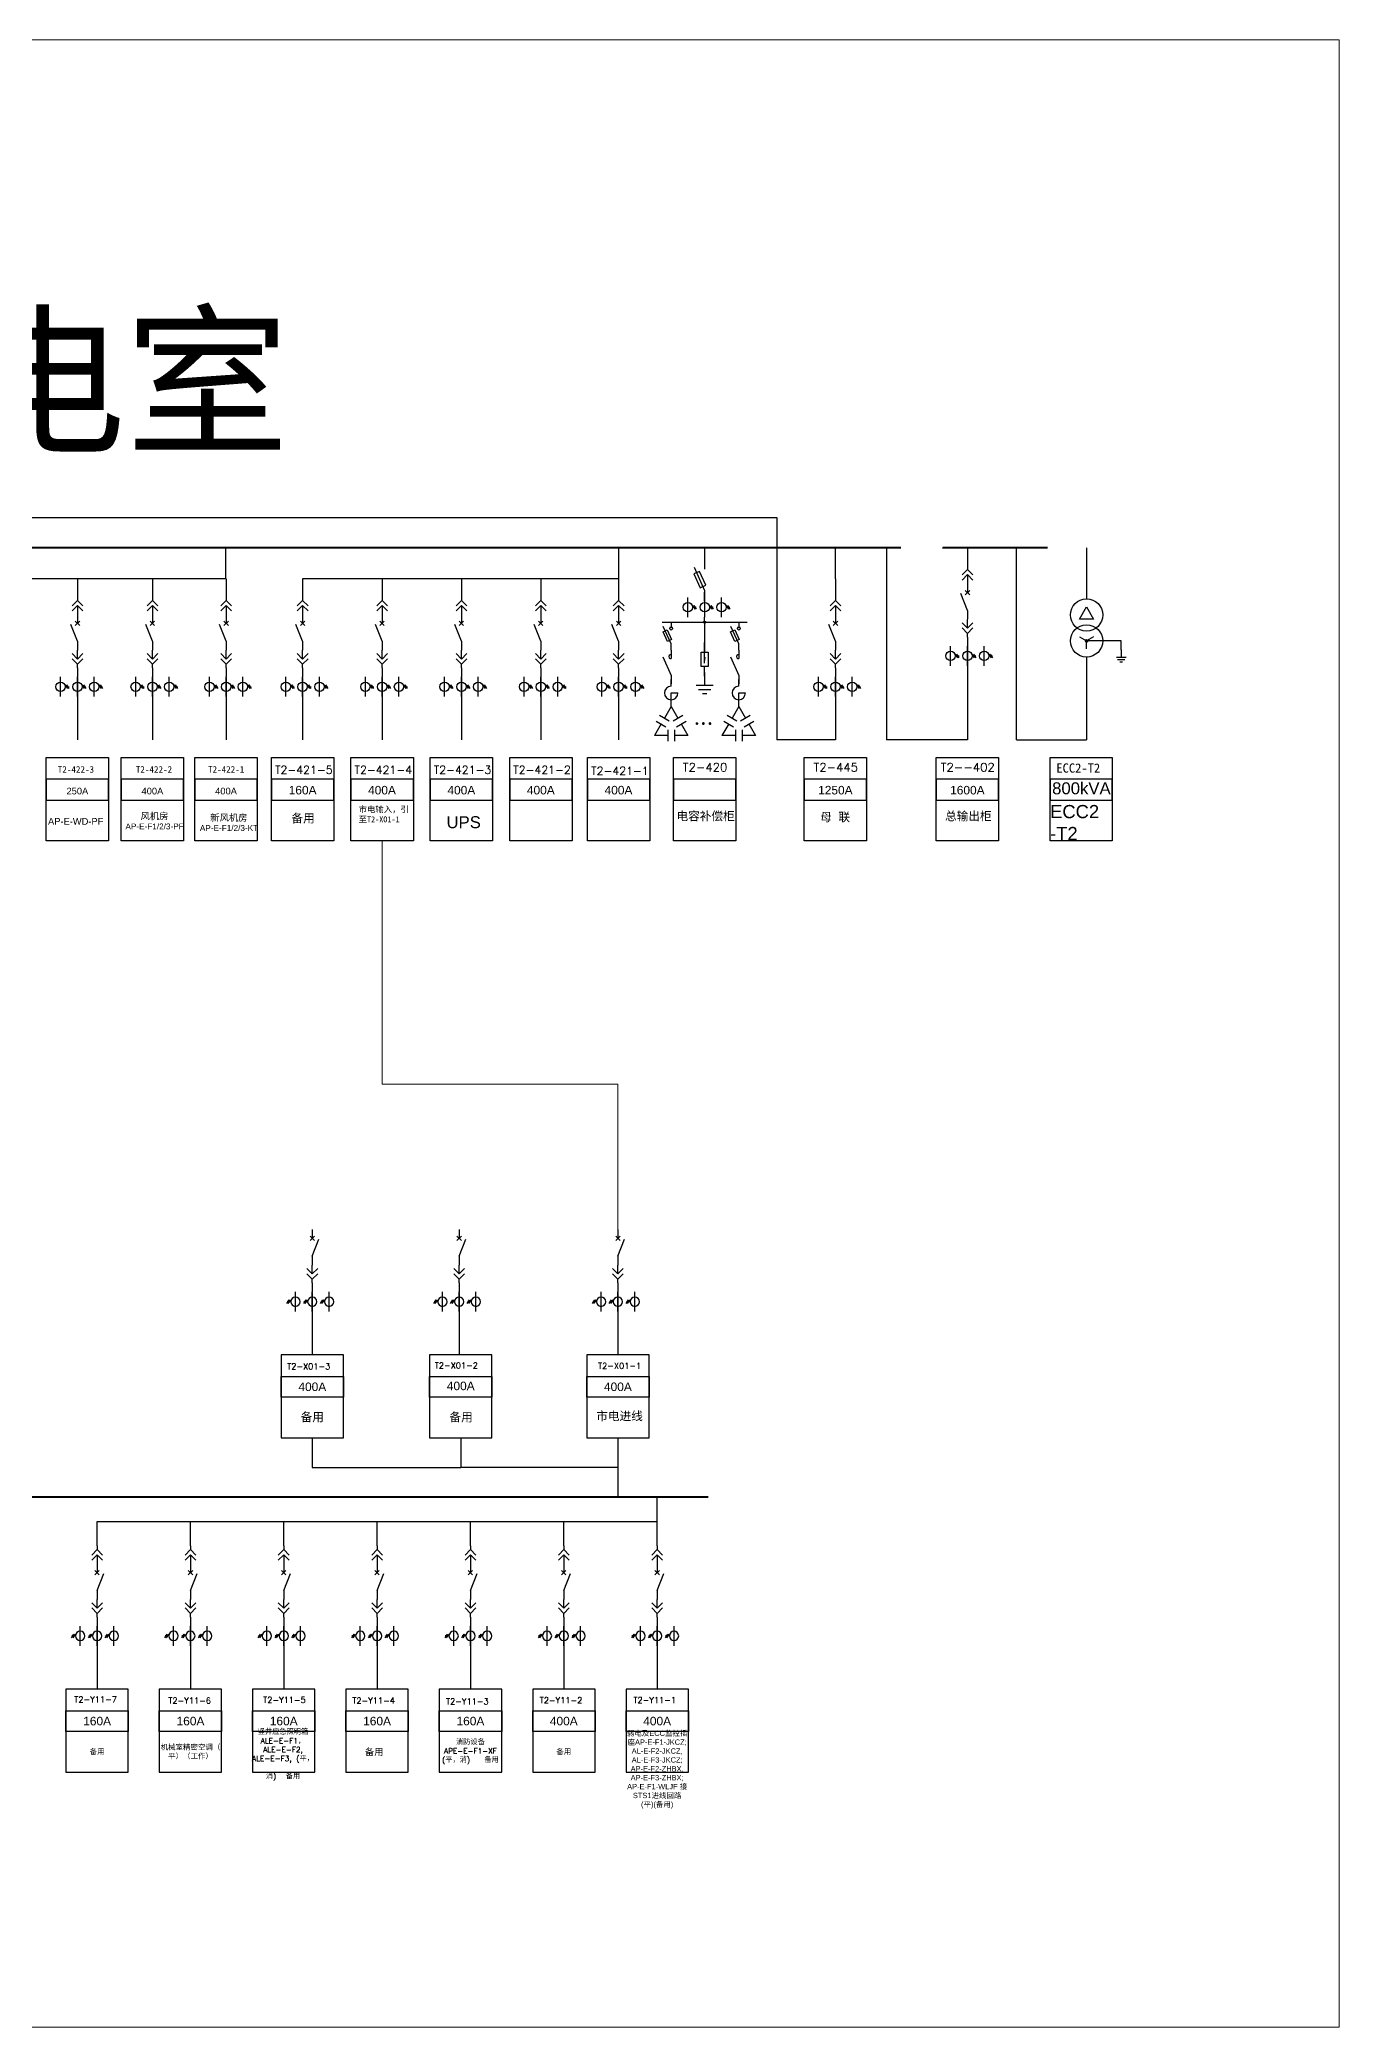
# Model space of a CAD drawing. Header units: millimetres. Extents: x -3460 to -460, y 6070 to 9130.
# Drawn here: x -1576 to -1467.4, y 8706.8 to 8872.8 of the extents above; entities that cross this region are included whole.
import ezdxf
from ezdxf.enums import TextEntityAlignment as Align

# ---------------------------------------------------------------- set-up
doc = ezdxf.new("R2010")
doc.units = ezdxf.units.MM
doc.header["$LTSCALE"] = 1000
doc.header["$MEASUREMENT"] = 0
doc.linetypes.add('CENTER', pattern=[2, 1.25, -0.25, 0.25, -0.25])
doc.linetypes.add('CONTINOUS', pattern=[0])
doc.layers.add('MiniCADLayer', color=7, linetype='Continuous', lineweight=20)
doc.styles.add('_txtstyle_0.45_0_0', font='txt.shx', dxfattribs={"height": 0.4455, "bigfont": 'hztxt.shx'})
doc.styles.add('_txtstyle_0.50_0_0', font='txt.shx', dxfattribs={"height": 0.5, "bigfont": 'hztxt.shx'})
doc.styles.add('_txtstyle_0.56_0_0', font='simsun.ttc', dxfattribs={"height": 0.556875})
doc.styles.add('_txtstyle_0.67_0_0', font='txt.shx', dxfattribs={"height": 0.66825, "bigfont": 'hztxt.shx'})
doc.styles.add('_txtstyle_0.71_0_0', font='txt.shx', dxfattribs={"height": 0.7128, "bigfont": 'hztxt.shx'})
doc.styles.add('_txtstyle_0.77_0_0', font='txt.shx', dxfattribs={"height": 0.77, "bigfont": 'hztxt.shx'})
doc.styles.get("Standard").update_dxf_attribs({"font": 'arial.ttf'})

# ---------------------------------------------------------------- blocks, each defined once
blk = doc.blocks.new('DYDQAA09')
at = {"color": 0}
blk.add_lwpolyline([(0, 0), (0, -3.5)], dxfattribs=at)
blk.add_lwpolyline([(0, 0), (0, -3.5)], dxfattribs=at)
blk.add_lwpolyline([(0, 0), (0, -3.5)], dxfattribs=at)
blk.add_lwpolyline([(0, 0), (0, -3.5)], dxfattribs=at)
blk.add_lwpolyline([(0, 0), (0, -3.5)], dxfattribs=at)
blk.add_lwpolyline([(0, 0), (0, -3.5)], dxfattribs=at)
blk.add_lwpolyline([(0, 0), (0, -3.5)], dxfattribs=at)
blk.add_lwpolyline([(0, 0), (0, -3.5)], dxfattribs=at)
blk.add_lwpolyline([(0, 0), (0, -3.5)], dxfattribs=at)
blk = doc.blocks.new('DYDQ0201')
at = {"color": 0}
for points in [[(0.86, -0.86), (-0.86, 0.86)], [(-0.86, -0.86), (0.86, 0.86)], [(0, -7), (-2.61, -0.37)]]:
    blk.add_lwpolyline(points, dxfattribs=at)
blk = doc.blocks.new('DYDQAA04')
at = {"color": 0}
for points in [[(0, -3.5), (0, 0)], [(-2.12, -1.38), (0, -3.5)], [(-2.12, -3.38), (0, -5.5)], [(2.12, -1.38), (0, -3.5)], [(2.12, -3.38), (0, -5.5)], [(0, -7), (0, -5.5)]]:
    blk.add_lwpolyline(points, dxfattribs=at)
blk = doc.blocks.new('DYDQAA03')
at = {"color": 0}
for points in [[(0, 0), (0, -1.5)], [(-2.12, -3.62), (0, -1.5)], [(-2.12, -5.62), (0, -3.5)], [(2.12, -3.62), (0, -1.5)], [(2.12, -5.62), (0, -3.5)], [(0, -3.5), (0, -7)]]:
    blk.add_lwpolyline(points, dxfattribs=at)
blk = doc.blocks.new('A$C03DD39B5')
for p, q in [((417, 475), (283, 392)), ((417, 422), (283, 339)), ((350, 333), (350, 467))]:
    blk.add_line(p, q)
blk.add_lwpolyline([(700, 167), (0, 167)])
blk.add_circle((350, 167), 167)
blk = doc.blocks.new('DYDQAA05')
at = {"color": 0}
blk.add_lwpolyline([(0, 0), (0, -7)], dxfattribs=at)
blk = doc.blocks.new('$element$00000530')
for points in [[(-0.291, -0.342), (-0.139, -0.275), (0.017, -0.625), (-0.136, -0.693), (-0.291, -0.342)], [(0, -1), (0, -0.78), (-0.283, -0.152)], [(-0.05, -0.183), (0.05, -0.183)], [(0, 0), (0, -0.183)]]:
    blk.add_lwpolyline(points)
blk.add_circle((0, -0.233), 0.05)
at = {"flags": 9}
blk.add_attdef('S', (0, 0), '', height=0.00000667, dxfattribs=at)
blk = doc.blocks.new('M_M17')
for p, q in [((-0.1, -0.717), (-0.1, -0.283)), ((-0.1, -0.283), (0.1, -0.283)), ((0, -0.383), (0, -0.717)), ((0.1, -0.283), (0.1, -0.717)), ((0.1, -0.717), (-0.1, -0.717))]:
    blk.add_line(p, q)
for points in [[(0, 0), (0, -0.283)], [(0, -0.717), (0, -1)]]:
    blk.add_lwpolyline(points)
for points in [[(-0.033, -0.567), (0.033, -0.567), (0, -0.367), (0.033, -0.567)], [(0.033, -0.567), (0, -0.367), (-0.033, -0.567), (0.033, -0.567)], [(0, -0.367), (-0.033, -0.567), (0.033, -0.567), (0, -0.367)]]:
    blk.add_solid(points)
at = {"width": 0.8, "flags": 9}
blk.add_attdef('S', (0.25, -0.5), '', height=0.2, dxfattribs=at)
blk = doc.blocks.new('M_M4')
blk.add_line((-0.25, -0.2), (0, -0.75))
for points in [[(0, 0), (0, -0.25)], [(0, -0.75), (0, -1)]]:
    blk.add_lwpolyline(points)
blk.add_arc((-0.008, -0.192), 0.0589, 81.8699, 278.1301)
at = {"width": 0.8, "flags": 9}
blk.add_attdef('S', (0.25, -0.5), '', height=0.2, dxfattribs=at)
blk = doc.blocks.new('M_M23')
for p, q in [((0, -0.5), (-0.25, -0.5)), ((0, -0.25), (0, -0.5))]:
    blk.add_line(p, q)
for points in [[(0, 0), (0, -0.25)], [(0, -0.75), (0, -1)]]:
    blk.add_lwpolyline(points)
blk.add_arc((0, -0.5), 0.25, 270, 180)
at = {"width": 0.8, "flags": 9}
blk.add_attdef('S', (0.25, -0.5), '', height=0.2, dxfattribs=at)
blk = doc.blocks.new('M_M44IVD')
for points in [[(0, 0), (-0.2, -0.346)], [(0, 0), (0.2, -0.346)], [(-0.3, -0.52), (-0.5, -0.866)], [(-0.444, -0.436), (-0.156, -0.603)], [(-0.344, -0.263), (-0.056, -0.43)], [(0.056, -0.43), (0.344, -0.263)], [(0.156, -0.603), (0.444, -0.436)], [(0.3, -0.52), (0.5, -0.866)], [(-0.1, -0.866), (-0.5, -0.866)], [(-0.1, -0.699), (-0.1, -1.033)], [(0.1, -0.699), (0.1, -1.033)], [(0.5, -0.866), (0.1, -0.866)]]:
    blk.add_lwpolyline(points)
at = {"width": 0.8, "flags": 9}
blk.add_attdef('S', (0.25, -0.5), '', height=0.2, dxfattribs=at)
blk = doc.blocks.new('M_M24')
for p, q in [((-0.25, -0.375), (0.25, -0.375)), ((-0.1875, -0.5), (0.1875, -0.5)), ((-0.0625, -0.625), (0.0625, -0.625))]:
    blk.add_line(p, q)
blk.add_lwpolyline([(0, 0), (0, -0.375)])
at = {"width": 0.8, "flags": 9}
blk.add_attdef('S', (0.25, -0.5), '', height=0.2, dxfattribs=at)

msp = doc.modelspace()

# ---------------------------------------------------------------- linework, layer by layer
at = {"color": 6, "lineweight": 30, "ltscale": 0.005884}
for p, q in [((-1917.74, 8832.91, -4888.34), (-1514.43, 8832.91, -4888.34)), ((-1514.43, 8832.91, -4888.34), (-1514.43, 8832.91, -4888.34)), ((-1514.43, 8832.91, -4888.34), (-1514.43, 8814.34, 4863.45)), ((-1509.54, 8814.34, 4863.45), (-1514.43, 8814.34, 4863.45))]:
    msp.add_line(p, q, dxfattribs=at)
for p, q in [((-1560.47, 8827.79, 3480.17), (-1560.47, 8830.37, 4863.45)), ((-1527.63, 8827.79, 3480.17), (-1527.63, 8830.37, 4863.45)), ((-1509.54, 8827.79, 2662.23), (-1509.54, 8830.37, 4045.51)), ((-1505.28, 8830.37, 4863.45), (-1505.28, 8814.34, 5681.39)), ((-1494.41, 8814.34, 3078.06), (-1494.41, 8830.37, 4863.45)), ((-1488.56, 8830.37, 7689.01), (-1488.56, 8826.12, 3078.06)), ((-1560.45, 8827.79, 3480.17), (-1598.8, 8827.79, 3480.17)), ((-1527.66, 8827.79, 3480.17), (-1554.06, 8827.79, 3480.17)), ((-1489.14, 8824.43, 3078.06), (-1488.56, 8825.45, 3078.06)), ((-1489.14, 8824.43, 3078.06), (-1488.56, 8825.45, 3078.06)), ((-1488.56, 8825.45, 3078.06), (-1487.97, 8824.43, 3078.06)), ((-1523.27, 8824.17, 4707.08), (-1523.27, 8823.77, 4707.08)), ((-1520.47, 8824.26, 4707.08), (-1520.47, 8824.59, 4707.08)), ((-1487.97, 8824.43, 3078.06), (-1489.14, 8824.43, 3078.06)), ((-1498.51, 8822.13, 4863.45), (-1498.51, 8820.49, 4863.45)), ((-1489.14, 8822.94, 3078.06), (-1488.56, 8822.6, 3078.06)), ((-1488.57, 8822.7, 3078.06), (-1488.66, 8822.61, 3078.06)), ((-1488.52, 8822.7, 3078.06), (-1488.65, 8822.57, 3078.06)), ((-1488.6, 8822.7, 3078.06), (-1488.65, 8822.65, 3078.06)), ((-1488.51, 8822.69, 3078.06), (-1488.64, 8822.55, 3078.06)), ((-1488.48, 8822.67, 3078.06), (-1488.62, 8822.53, 3078.06)), ((-1488.47, 8822.66, 3078.06), (-1488.61, 8822.52, 3078.06)), ((-1488.46, 8822.62, 3078.06), (-1488.57, 8822.5, 3078.06)), ((-1487.97, 8822.94, 3078.06), (-1488.56, 8822.6, 3078.06)), ((-1488.56, 8821.93, 3078.06), (-1488.56, 8822.6, 3078.06)), ((-1485.67, 8822.6, 3078.06), (-1488.56, 8822.6, 3078.06)), ((-1488.45, 8822.6, 3078.06), (-1488.55, 8822.5, 3078.06)), ((-1498.51, 8820.49, 4863.45), (-1498.51, 8814.34, 4863.45)), ((-1488.56, 8821.25, 3078.06), (-1488.56, 8814.34, 3078.06)), ((-1486.07, 8821.25, 3078.06), (-1485.26, 8821.25, 3078.06)), ((-1485.97, 8821.05, 3078.06), (-1485.36, 8821.05, 3078.06)), ((-1485.77, 8820.84, 3078.06), (-1485.57, 8820.84, 3078.06)), ((-1572.87, 8819.55, 5681.39), (-1572.87, 8817.91, 5681.39)), ((-1566.61, 8819.55, 5681.39), (-1566.61, 8817.91, 5681.39)), ((-1560.45, 8819.55, 5681.39), (-1560.45, 8817.91, 5681.39)), ((-1554.06, 8819.55, 5681.39), (-1554.06, 8817.91, 5681.39)), ((-1547.42, 8819.55, 5681.39), (-1547.42, 8817.91, 5681.39)), ((-1540.79, 8819.55, 5681.39), (-1540.79, 8817.91, 5681.39)), ((-1534.16, 8819.55, 5681.39), (-1534.16, 8817.91, 5681.39)), ((-1527.66, 8819.55, 5681.39), (-1527.66, 8817.91, 5681.39)), ((-1509.54, 8819.55, 4863.45), (-1509.54, 8817.91, 4863.45)), ((-1572.87, 8817.91, 5681.39), (-1572.87, 8814.34, 5681.39)), ((-1566.61, 8817.91, 5681.39), (-1566.61, 8814.34, 5681.39)), ((-1560.45, 8817.91, 5681.39), (-1560.45, 8814.34, 5681.39)), ((-1554.06, 8817.91, 5681.39), (-1554.06, 8814.34, 5681.39)), ((-1547.42, 8817.91, 5681.39), (-1547.42, 8814.34, 5681.39)), ((-1540.79, 8817.91, 5681.39), (-1540.79, 8814.34, 5681.39)), ((-1534.16, 8817.91, 5681.39), (-1534.16, 8814.34, 5681.39)), ((-1527.66, 8817.91, 5681.39), (-1527.66, 8814.34, 5681.39)), ((-1509.54, 8817.91, 4863.45), (-1509.54, 8814.34, 4863.45)), ((-1498.51, 8814.34, 4863.45), (-1505.28, 8814.34, 4863.45)), ((-1494.41, 8814.34, 3078.06), (-1488.56, 8814.34, 3078.06)), ((-1553.25, 8768.19, -1740.26), (-1553.25, 8766.55, -1740.26)), ((-1540.98, 8768.19, -1707.75), (-1540.98, 8766.55, -1707.75)), ((-1527.72, 8768.19, -1707.75), (-1527.72, 8766.55, -1707.75)), ((-1553.25, 8766.55, -1740.26), (-1553.25, 8762.98, -1740.26)), ((-1540.98, 8766.55, -1707.75), (-1540.98, 8762.98, -1707.75)), ((-1527.72, 8766.55, -1707.75), (-1527.72, 8762.98, -1707.75)), ((-1553.25, 8756.03, -1740.26), (-1553.25, 8753.56, -1740.26)), ((-1540.85, 8756.03, -1739.24), (-1540.85, 8753.56, -1739.24)), ((-1527.72, 8756.03, -1707.75), (-1527.72, 8751.09, -1707.75)), ((-1553.25, 8753.56, -1740.26), (-1540.85, 8753.56, -1739.24)), ((-1527.72, 8753.56, -1707.75), (-1540.85, 8753.56, -1739.24)), ((-1524.44, 8747.02, -3091.03), (-1524.44, 8751.09, -1707.75)), ((-1571.23, 8749.05, 1750.46), (-1563.43, 8749.05, 1058.81)), ((-1571.23, 8747.02, 1750.46), (-1571.23, 8749.05, 1750.46)), ((-1563.43, 8749.05, 1058.81), (-1555.64, 8749.05, 367.17)), ((-1563.43, 8747.02, 1058.81), (-1563.43, 8749.05, 1058.81)), ((-1555.64, 8749.05, 367.17), (-1547.84, 8749.05, -324.47)), ((-1555.64, 8747.02, 367.17), (-1555.64, 8749.05, 367.17)), ((-1547.84, 8749.05, -324.47), (-1540.04, 8749.05, -1016.11)), ((-1547.84, 8747.02, -324.47), (-1547.84, 8749.05, -324.47)), ((-1540.04, 8749.05, -1016.11), (-1532.24, 8749.05, -1707.75)), ((-1540.04, 8747.02, -1016.11), (-1540.04, 8749.05, -1016.11)), ((-1532.24, 8749.05, -1707.75), (-1524.44, 8749.05, -2399.39)), ((-1532.24, 8747.02, -1707.75), (-1532.24, 8749.05, -1707.75)), ((-1571.23, 8740.27, 3951.68), (-1571.23, 8738.63, 3951.68)), ((-1563.43, 8740.27, 3260.04), (-1563.43, 8738.63, 3260.04)), ((-1555.64, 8740.27, 2568.4), (-1555.64, 8738.63, 2568.4)), ((-1547.84, 8740.27, 1876.76), (-1547.84, 8738.63, 1876.76)), ((-1540.04, 8740.27, 1185.11), (-1540.04, 8738.63, 1185.11)), ((-1532.24, 8740.27, 493.47), (-1532.24, 8738.63, 493.47)), ((-1524.44, 8740.27, -889.81), (-1524.44, 8738.63, -889.81)), ((-1571.23, 8738.63, 3951.68), (-1571.23, 8735.06, 3951.68)), ((-1563.43, 8738.63, 3260.04), (-1563.43, 8735.06, 3260.04)), ((-1555.64, 8738.63, 2568.4), (-1555.64, 8735.06, 2568.4)), ((-1547.84, 8738.63, 1876.76), (-1547.84, 8735.06, 1876.76)), ((-1540.04, 8738.63, 1185.11), (-1540.04, 8735.06, 1185.11)), ((-1532.24, 8738.63, 493.47), (-1532.24, 8735.06, 493.47)), ((-1524.44, 8738.63, -889.81), (-1524.44, 8735.06, -889.81))]:
    msp.add_line(p, q)
at = {"linetype": 'Continuous'}
for p, q in [((-1521.34, 8828.75, 4707.08), (-1520.47, 8826.82, 4707.08)), ((-1520.47, 8826.38, 4707.08), (-1520.47, 8826.67, 4707.08)), ((-1520.47, 8825.91, 4707.08), (-1520.47, 8826.55, 4707.08)), ((-1524.02, 8824.17, 4707.08), (-1516.91, 8824.17, 4707.08)), ((-1520.47, 8824.17, 4707.08), (-1520.47, 8821.7, 4707.08))]:
    msp.add_line(p, q, dxfattribs=at)
at = {"linetype": 'CENTER', "ltscale": 0.5}
msp.add_line((-1485.67, 8821.86, 3078.06), (-1485.67, 8822.6, 3078.06), dxfattribs=at)
at = {"color": 1, "lineweight": 40}
msp.add_line((-1520.18, 8751.09, -1707.75), (-1627.78, 8751.09, -1707.75), dxfattribs=at)
at = {"color": 1, "lineweight": 13, "ltscale": 0.001071}
msp.add_lwpolyline([(-1960.24, 8872.81), (-1467.45, 8872.81), (-1467.45, 8706.81), (-1960.24, 8706.81)], close=True, dxfattribs=at)
at = {"color": 1, "lineweight": 40, "ltscale": 100, "elevation": 4863.45}
for points in [[(-1504.09, 8830.37), (-1702.22, 8830.37), (-1702.22, 8830.37)], [(-1491.83, 8830.37), (-1500.58, 8830.37), (-1500.58, 8830.37)]]:
    msp.add_lwpolyline(points, dxfattribs=at)
at = {"linetype": 'Continuous', "elevation": 4707.08}
for points in [[(-1520.47, 8830.37), (-1520.47, 8828.58)], [(-1520.47, 8829.46), (-1520.47, 8828.58)], [(-1520.47, 8826.82), (-1520.47, 8825.95)]]:
    msp.add_lwpolyline(points, dxfattribs=at)
msp.add_lwpolyline([(-1520.85, 8827.03), (-1520.37, 8827.25), (-1520.9, 8828.41), (-1521.38, 8828.2)], close=True, dxfattribs=at)
at = {"elevation": 3078.06}
msp.add_lwpolyline([(-1485.67, 8821.86), (-1485.67, 8821.25)], dxfattribs=at)
at = {"lineweight": -2, "ltscale": 100, "const_width": 0.117, "elevation": 4420.8}
for points in [[(-1521.17, 8815.7, 1), (-1521.06, 8815.7, 1)], [(-1520.64, 8815.7, 1), (-1520.52, 8815.7, 1)], [(-1520.09, 8815.7, 1), (-1519.97, 8815.7, 1)]]:
    msp.add_lwpolyline(points, format="xyb", close=True, dxfattribs=at)
for points, elevation in [([(-1575.48, 8812.85), (-1570.27, 8812.85), (-1570.27, 8805.9), (-1575.48, 8805.9)], 4863.45), ([(-1569.21, 8812.85), (-1564, 8812.85), (-1564, 8805.9), (-1569.21, 8805.9)], 4863.45), ([(-1563.06, 8812.85), (-1557.85, 8812.85), (-1557.85, 8805.9), (-1563.06, 8805.9)], 4863.45), ([(-1556.66, 8812.85), (-1551.45, 8812.85), (-1551.45, 8805.9), (-1556.66, 8805.9)], 4863.45), ([(-1550.02, 8812.85), (-1544.81, 8812.85), (-1544.81, 8805.9), (-1550.02, 8805.9)], 4863.45), ([(-1543.4, 8812.85), (-1538.19, 8812.85), (-1538.19, 8805.9), (-1543.4, 8805.9)], 4863.45), ([(-1536.76, 8812.85), (-1531.55, 8812.85), (-1531.55, 8805.9), (-1536.76, 8805.9)], 4863.45), ([(-1530.26, 8812.85), (-1525.05, 8812.85), (-1525.05, 8805.9), (-1530.26, 8805.9)], 4863.45), ([(-1523.07, 8812.85), (-1517.86, 8812.85), (-1517.86, 8805.9), (-1523.07, 8805.9)], 4863.45), ([(-1512.15, 8812.85), (-1506.94, 8812.85), (-1506.94, 8805.9), (-1512.15, 8805.9)], 4045.51), ([(-1501.12, 8812.85), (-1495.91, 8812.85), (-1495.91, 8805.9), (-1501.12, 8805.9)], 4045.51), ([(-1491.61, 8812.85), (-1486.41, 8812.85), (-1486.41, 8805.9), (-1491.61, 8805.9)], 4617.76), ([(-1575.48, 8809.3), (-1570.27, 8809.3), (-1570.27, 8811.04), (-1575.48, 8811.04)], 4863.45), ([(-1569.21, 8809.3), (-1564, 8809.3), (-1564, 8811.04), (-1569.21, 8811.04)], 4863.45), ([(-1563.06, 8809.3), (-1557.85, 8809.3), (-1557.85, 8811.04), (-1563.06, 8811.04)], 4863.45), ([(-1556.66, 8809.3), (-1551.45, 8809.3), (-1551.45, 8811.04), (-1556.66, 8811.04)], 4863.45), ([(-1550.02, 8809.3), (-1544.81, 8809.3), (-1544.81, 8811.04), (-1550.02, 8811.04)], 4863.45), ([(-1543.4, 8809.3), (-1538.19, 8809.3), (-1538.19, 8811.04), (-1543.4, 8811.04)], 4863.45), ([(-1536.76, 8809.3), (-1531.55, 8809.3), (-1531.55, 8811.04), (-1536.76, 8811.04)], 4863.45), ([(-1530.26, 8809.3), (-1525.05, 8809.3), (-1525.05, 8811.04), (-1530.26, 8811.04)], 4863.45), ([(-1523.07, 8809.3), (-1517.86, 8809.3), (-1517.86, 8811.04), (-1523.07, 8811.04)], 4863.45), ([(-1512.15, 8809.3), (-1506.94, 8809.3), (-1506.94, 8811.04), (-1512.15, 8811.04)], 4045.51), ([(-1501.12, 8809.3), (-1495.91, 8809.3), (-1495.91, 8811.04), (-1501.12, 8811.04)], 4045.51), ([(-1491.61, 8809.3), (-1486.41, 8809.3), (-1486.41, 8811.04), (-1491.61, 8811.04)], 4617.76), ([(-1550.65, 8762.98), (-1555.86, 8762.98), (-1555.86, 8756.03), (-1550.65, 8756.03)], -1740.26), ([(-1538.25, 8762.98), (-1543.46, 8762.98), (-1543.46, 8756.03), (-1538.25, 8756.03)], -1739.24), ([(-1525.11, 8762.98), (-1530.32, 8762.98), (-1530.32, 8756.03), (-1525.11, 8756.03)], -1707.75), ([(-1550.65, 8759.43), (-1555.86, 8759.43), (-1555.86, 8761.17), (-1550.65, 8761.17)], -1740.26), ([(-1538.25, 8759.43), (-1543.46, 8759.43), (-1543.46, 8761.17), (-1538.25, 8761.17)], -1739.24), ([(-1525.11, 8759.43), (-1530.32, 8759.43), (-1530.32, 8761.17), (-1525.11, 8761.17)], -1707.75), ([(-1568.63, 8735.06), (-1573.84, 8735.06), (-1573.84, 8728.11), (-1568.63, 8728.11)], 3951.68), ([(-1560.83, 8735.06), (-1566.04, 8735.06), (-1566.04, 8728.11), (-1560.83, 8728.11)], 3260.04), ([(-1553.03, 8735.06), (-1558.24, 8735.06), (-1558.24, 8728.11), (-1553.03, 8728.11)], 2568.4), ([(-1545.23, 8735.06), (-1550.44, 8735.06), (-1550.44, 8728.11), (-1545.23, 8728.11)], 1876.76), ([(-1537.43, 8735.06), (-1542.64, 8735.06), (-1542.64, 8728.11), (-1537.43, 8728.11)], 1185.11), ([(-1529.63, 8735.06), (-1534.84, 8735.06), (-1534.84, 8728.11), (-1529.63, 8728.11)], 493.47), ([(-1521.83, 8735.06), (-1527.04, 8735.06), (-1527.04, 8728.11), (-1521.83, 8728.11)], -889.81), ([(-1568.63, 8731.51), (-1573.84, 8731.51), (-1573.84, 8733.25), (-1568.63, 8733.25)], 3951.68), ([(-1560.83, 8731.51), (-1566.04, 8731.51), (-1566.04, 8733.25), (-1560.83, 8733.25)], 3260.04), ([(-1553.03, 8731.51), (-1558.24, 8731.51), (-1558.24, 8733.25), (-1553.03, 8733.25)], 2568.4), ([(-1545.23, 8731.51), (-1550.44, 8731.51), (-1550.44, 8733.25), (-1545.23, 8733.25)], 1876.76), ([(-1537.43, 8731.51), (-1542.64, 8731.51), (-1542.64, 8733.25), (-1537.43, 8733.25)], 1185.11), ([(-1529.63, 8731.51), (-1534.84, 8731.51), (-1534.84, 8733.25), (-1529.63, 8733.25)], 493.47), ([(-1521.83, 8731.51), (-1527.04, 8731.51), (-1527.04, 8733.25), (-1521.83, 8733.25)], -889.81)]:
    msp.add_lwpolyline(points, close=True, dxfattribs=dict(elevation=elevation))
at = {"linetype": 'CONTINOUS'}
for centre in [(-1488.56, 8824.77, 3078.06), (-1488.56, 8822.6, 3078.06)]:
    msp.add_circle(centre, 1.35, dxfattribs=at)
for centre, radius in [((-1520.47, 8824.17, 4707.08), 0.0936), ((-1488.56, 8822.6, 3078.06), 0.101)]:
    msp.add_circle(centre, radius)
at = {"layer": 'MiniCADLayer', "color": 20, "ltscale": 1.039102, "true_color": 0xef4810}
msp.add_line((-1547.42, 8805.9, 4863.45), (-1547.42, 8785.58), dxfattribs=at)
at = {"layer": 'MiniCADLayer', "color": 20, "ltscale": 0.606306, "true_color": 0xef4810}
msp.add_line((-1547.42, 8785.58), (-1527.72, 8785.58), dxfattribs=at)
at = {"layer": 'MiniCADLayer', "color": 20, "ltscale": 0.018207, "true_color": 0xef4810}
msp.add_line((-1527.72, 8773.45, -3908.97), (-1527.72, 8785.58), dxfattribs=at)

# ---------------------------------------------------------------- block references
for name, p, xscale, yscale, zscale in [('DYDQAA05', (-1498.51, 8830.37, 2662.23), 0.2128962921302706, 0.2128962921302706, 0.2128962921302706), ('DYDQAA03', (-1498.51, 8828.88, 2662.23), 0.2128962921302706, 0.2128962921302706, 0.2128962921302706), ('DYDQAA05', (-1572.87, 8827.79, 3480.17), 0.2128962921302706, 0.2128962921302706, 0.2128962921302706), ('DYDQAA05', (-1566.61, 8827.79, 3480.17), 0.2128962921302706, 0.2128962921302706, 0.2128962921302706), ('DYDQAA05', (-1560.45, 8827.79, 3480.17), 0.2128962921302706, 0.2128962921302706, 0.2128962921302706), ('DYDQAA05', (-1554.06, 8827.79, 3480.17), 0.2128962921302706, 0.2128962921302706, 0.2128962921302706), ('DYDQAA05', (-1547.42, 8827.79, 3480.17), 0.2128962921302706, 0.2128962921302706, 0.2128962921302706), ('DYDQAA05', (-1540.79, 8827.79, 3480.17), 0.2128962921302706, 0.2128962921302706, 0.2128962921302706), ('DYDQAA05', (-1534.16, 8827.79, 3480.17), 0.2128962921302706, 0.2128962921302706, 0.2128962921302706), ('DYDQAA05', (-1527.66, 8827.79, 3480.17), 0.2128962921302706, 0.2128962921302706, 0.2128962921302706), ('DYDQAA05', (-1509.54, 8827.79, 2662.23), 0.2128962921302706, 0.2128962921302706, 0.2128962921302706), ('DYDQ0201', (-1498.51, 8826.64, 2662.23), 0.2128962921302706, 0.2128962921302706, 0.2128962921302706), ('DYDQAA09', (-1498.51, 8827.39, 2662.23), 0.2128962921302706, 0.2128962921302706, 0.2128962921302706), ('DYDQAA03', (-1572.87, 8826.3, 3480.17), 0.2128962921302706, 0.2128962921302706, 0.2128962921302706), ('DYDQAA09', (-1572.87, 8824.81, 3480.17), 0.2128962921302706, 0.2128962921302706, 0.2128962921302706), ('DYDQAA03', (-1566.61, 8826.3, 3480.17), 0.2128962921302706, 0.2128962921302706, 0.2128962921302706), ('DYDQAA09', (-1566.61, 8824.81, 3480.17), 0.2128962921302706, 0.2128962921302706, 0.2128962921302706), ('DYDQAA03', (-1560.45, 8826.3, 3480.17), 0.2128962921302706, 0.2128962921302706, 0.2128962921302706), ('DYDQAA09', (-1560.45, 8824.81, 3480.17), 0.2128962921302706, 0.2128962921302706, 0.2128962921302706), ('DYDQAA03', (-1554.06, 8826.3, 3480.17), 0.2128962921302706, 0.2128962921302706, 0.2128962921302706), ('DYDQAA09', (-1554.06, 8824.81, 3480.17), 0.2128962921302706, 0.2128962921302706, 0.2128962921302706), ('DYDQAA03', (-1547.42, 8826.3, 3480.17), 0.2128962921302706, 0.2128962921302706, 0.2128962921302706), ('DYDQAA09', (-1547.42, 8824.81, 3480.17), 0.2128962921302706, 0.2128962921302706, 0.2128962921302706), ('DYDQAA03', (-1540.79, 8826.3, 3480.17), 0.2128962921302706, 0.2128962921302706, 0.2128962921302706), ('DYDQAA09', (-1540.79, 8824.81, 3480.17), 0.2128962921302706, 0.2128962921302706, 0.2128962921302706), ('DYDQAA03', (-1534.16, 8826.3, 3480.17), 0.2128962921302706, 0.2128962921302706, 0.2128962921302706), ('DYDQAA09', (-1534.16, 8824.81, 3480.17), 0.2128962921302706, 0.2128962921302706, 0.2128962921302706), ('DYDQAA03', (-1527.66, 8826.3, 3480.17), 0.2128962921302706, 0.2128962921302706, 0.2128962921302706), ('DYDQAA09', (-1527.66, 8824.81, 3480.17), 0.2128962921302706, 0.2128962921302706, 0.2128962921302706), ('DYDQAA03', (-1509.54, 8826.3, 2662.23), 0.2128962921302706, 0.2128962921302706, 0.2128962921302706), ('DYDQAA09', (-1509.54, 8824.81, 2662.23), 0.2128962921302706, 0.2128962921302706, 0.2128962921302706), ('DYDQAA09', (-1498.51, 8825.15, 2662.23), 0.2128962921302706, 0.2128962921302706, 0.2128962921302706), ('DYDQ0201', (-1572.87, 8824.06, 3480.17), 0.2128962921302706, 0.2128962921302706, 0.2128962921302706), ('DYDQ0201', (-1566.61, 8824.06, 3480.17), 0.2128962921302706, 0.2128962921302706, 0.2128962921302706), ('DYDQ0201', (-1560.45, 8824.06, 3480.17), 0.2128962921302706, 0.2128962921302706, 0.2128962921302706), ('DYDQ0201', (-1554.06, 8824.06, 3480.17), 0.2128962921302706, 0.2128962921302706, 0.2128962921302706), ('DYDQ0201', (-1547.42, 8824.06, 3480.17), 0.2128962921302706, 0.2128962921302706, 0.2128962921302706), ('DYDQ0201', (-1540.79, 8824.06, 3480.17), 0.2128962921302706, 0.2128962921302706, 0.2128962921302706), ('DYDQ0201', (-1534.16, 8824.06, 3480.17), 0.2128962921302706, 0.2128962921302706, 0.2128962921302706), ('DYDQ0201', (-1527.66, 8824.06, 3480.17), 0.2128962921302706, 0.2128962921302706, 0.2128962921302706), ('DYDQ0201', (-1509.54, 8824.06, 2662.23), 0.2128962921302706, 0.2128962921302706, 0.2128962921302706), ('DYDQAA04', (-1498.51, 8824.4, 2662.23), 0.2128962921302706, 0.2128962921302706, 0.2128962921302706), ('DYDQAA04', (-1572.87, 8821.83, 3480.17), 0.2128962921302706, 0.2128962921302706, 0.2128962921302706), ('DYDQAA09', (-1572.87, 8822.57, 3480.17), 0.2128962921302706, 0.2128962921302706, 0.2128962921302706), ('DYDQAA04', (-1566.61, 8821.83, 3480.17), 0.2128962921302706, 0.2128962921302706, 0.2128962921302706), ('DYDQAA09', (-1566.61, 8822.57, 3480.17), 0.2128962921302706, 0.2128962921302706, 0.2128962921302706), ('DYDQAA04', (-1560.45, 8821.83, 3480.17), 0.2128962921302706, 0.2128962921302706, 0.2128962921302706), ('DYDQAA09', (-1560.45, 8822.57, 3480.17), 0.2128962921302706, 0.2128962921302706, 0.2128962921302706), ('DYDQAA04', (-1554.06, 8821.83, 3480.17), 0.2128962921302706, 0.2128962921302706, 0.2128962921302706), ('DYDQAA09', (-1554.06, 8822.57, 3480.17), 0.2128962921302706, 0.2128962921302706, 0.2128962921302706), ('DYDQAA04', (-1547.42, 8821.83, 3480.17), 0.2128962921302706, 0.2128962921302706, 0.2128962921302706), ('DYDQAA09', (-1547.42, 8822.57, 3480.17), 0.2128962921302706, 0.2128962921302706, 0.2128962921302706), ('DYDQAA04', (-1540.79, 8821.83, 3480.17), 0.2128962921302706, 0.2128962921302706, 0.2128962921302706), ('DYDQAA09', (-1540.79, 8822.57, 3480.17), 0.2128962921302706, 0.2128962921302706, 0.2128962921302706), ('DYDQAA04', (-1534.16, 8821.83, 3480.17), 0.2128962921302706, 0.2128962921302706, 0.2128962921302706), ('DYDQAA09', (-1534.16, 8822.57, 3480.17), 0.2128962921302706, 0.2128962921302706, 0.2128962921302706), ('DYDQAA04', (-1527.66, 8821.83, 3480.17), 0.2128962921302706, 0.2128962921302706, 0.2128962921302706), ('DYDQAA09', (-1527.66, 8822.57, 3480.17), 0.2128962921302706, 0.2128962921302706, 0.2128962921302706), ('M_M4', (-1523.27, 8821.83, 4707.08), 2.806660772809213, 2.806660772809213, 2.806660772809213), ('M_M4', (-1517.62, 8821.83, 4707.08), 2.806660772809213, 2.806660772809213, 2.806660772809213), ('DYDQAA04', (-1509.54, 8821.83, 2662.23), 0.2128962921302706, 0.2128962921302706, 0.2128962921302706), ('DYDQAA09', (-1509.54, 8822.57, 2662.23), 0.2128962921302706, 0.2128962921302706, 0.2128962921302706), ('DYDQAA09', (-1498.51, 8822.91, 2662.23), 0.2128962921302706, 0.2128962921302706, 0.2128962921302706), ('DYDQAA09', (-1572.87, 8820.34, 3480.17), 0.2128962921302706, 0.2128962921302706, 0.2128962921302706), ('DYDQAA09', (-1566.61, 8820.34, 3480.17), 0.2128962921302706, 0.2128962921302706, 0.2128962921302706), ('DYDQAA09', (-1560.45, 8820.34, 3480.17), 0.2128962921302706, 0.2128962921302706, 0.2128962921302706), ('DYDQAA09', (-1554.06, 8820.34, 3480.17), 0.2128962921302706, 0.2128962921302706, 0.2128962921302706), ('DYDQAA09', (-1547.42, 8820.34, 3480.17), 0.2128962921302706, 0.2128962921302706, 0.2128962921302706), ('DYDQAA09', (-1540.79, 8820.34, 3480.17), 0.2128962921302706, 0.2128962921302706, 0.2128962921302706), ('DYDQAA09', (-1534.16, 8820.34, 3480.17), 0.2128962921302706, 0.2128962921302706, 0.2128962921302706), ('DYDQAA09', (-1527.66, 8820.34, 3480.17), 0.2128962921302706, 0.2128962921302706, 0.2128962921302706), ('M_M24', (-1520.47, 8819.96, 4707.08), 2.806660772809213, 2.806660772809213, 2.806660772809213), ('DYDQAA09', (-1509.54, 8820.34, 2662.23), 0.2128962921302706, 0.2128962921302706, 0.2128962921302706), ('M_M44IVD', (-1523.27, 8817.13, 4707.08), 2.806660772809213, 2.806660772809213, 2.806660772809213), ('M_M44IVD', (-1517.62, 8817.13, 4707.08), 2.806660772809213, 2.806660772809213, 2.806660772809213), ('DYDQAA09', (-1553.25, 8773.45, -3941.48), -0.2128962921302706, 0.2128962921302706, 0.2128962921302706), ('DYDQAA09', (-1540.98, 8773.45, -3908.97), -0.2128962921302706, 0.2128962921302706, 0.2128962921302706), ('DYDQAA09', (-1527.72, 8773.45, -3908.97), -0.2128962921302706, 0.2128962921302706, 0.2128962921302706), ('DYDQ0201', (-1553.25, 8772.7, -3941.48), -0.2128962921302706, 0.2128962921302706, 0.2128962921302706), ('DYDQ0201', (-1540.98, 8772.7, -3908.97), -0.2128962921302706, 0.2128962921302706, 0.2128962921302706), ('DYDQ0201', (-1527.72, 8772.7, -3908.97), -0.2128962921302706, 0.2128962921302706, 0.2128962921302706), ('DYDQAA04', (-1553.25, 8770.47, -3941.48), -0.2128962921302706, 0.2128962921302706, 0.2128962921302706), ('DYDQAA09', (-1553.25, 8771.21, -3941.48), -0.2128962921302706, 0.2128962921302706, 0.2128962921302706), ('DYDQAA04', (-1540.98, 8770.47, -3908.97), -0.2128962921302706, 0.2128962921302706, 0.2128962921302706), ('DYDQAA09', (-1540.98, 8771.21, -3908.97), -0.2128962921302706, 0.2128962921302706, 0.2128962921302706), ('DYDQAA04', (-1527.72, 8770.47, -3908.97), -0.2128962921302706, 0.2128962921302706, 0.2128962921302706), ('DYDQAA09', (-1527.72, 8771.21, -3908.97), -0.2128962921302706, 0.2128962921302706, 0.2128962921302706), ('DYDQAA09', (-1553.25, 8768.98, -3941.48), -0.2128962921302706, 0.2128962921302706, 0.2128962921302706), ('DYDQAA09', (-1540.98, 8768.98, -3908.97), -0.2128962921302706, 0.2128962921302706, 0.2128962921302706), ('DYDQAA09', (-1527.72, 8768.98, -3908.97), -0.2128962921302706, 0.2128962921302706, 0.2128962921302706), ('DYDQAA03', (-1571.23, 8747.02, 1750.46), -0.2128962921302706, 0.2128962921302706, 0.2128962921302706), ('DYDQAA03', (-1563.43, 8747.02, 1058.81), -0.2128962921302706, 0.2128962921302706, 0.2128962921302706), ('DYDQAA03', (-1555.64, 8747.02, 367.17), -0.2128962921302706, 0.2128962921302706, 0.2128962921302706), ('DYDQAA03', (-1547.84, 8747.02, -324.47), -0.2128962921302706, 0.2128962921302706, 0.2128962921302706), ('DYDQAA03', (-1540.04, 8747.02, -1016.11), -0.2128962921302706, 0.2128962921302706, 0.2128962921302706), ('DYDQAA03', (-1532.24, 8747.02, -1707.75), -0.2128962921302706, 0.2128962921302706, 0.2128962921302706), ('DYDQAA03', (-1524.44, 8747.02, -3091.03), -0.2128962921302706, 0.2128962921302706, 0.2128962921302706), ('DYDQAA09', (-1571.23, 8745.53, 1750.46), -0.2128962921302706, 0.2128962921302706, 0.2128962921302706), ('DYDQAA09', (-1563.43, 8745.53, 1058.81), -0.2128962921302706, 0.2128962921302706, 0.2128962921302706), ('DYDQAA09', (-1555.64, 8745.53, 367.17), -0.2128962921302706, 0.2128962921302706, 0.2128962921302706), ('DYDQAA09', (-1547.84, 8745.53, -324.47), -0.2128962921302706, 0.2128962921302706, 0.2128962921302706), ('DYDQAA09', (-1540.04, 8745.53, -1016.11), -0.2128962921302706, 0.2128962921302706, 0.2128962921302706), ('DYDQAA09', (-1532.24, 8745.53, -1707.75), -0.2128962921302706, 0.2128962921302706, 0.2128962921302706), ('DYDQAA09', (-1524.44, 8745.53, -3091.03), -0.2128962921302706, 0.2128962921302706, 0.2128962921302706), ('DYDQ0201', (-1571.23, 8744.78, 1750.46), -0.2128962921302706, 0.2128962921302706, 0.2128962921302706), ('DYDQ0201', (-1563.43, 8744.78, 1058.81), -0.2128962921302706, 0.2128962921302706, 0.2128962921302706), ('DYDQ0201', (-1555.64, 8744.78, 367.17), -0.2128962921302706, 0.2128962921302706, 0.2128962921302706), ('DYDQ0201', (-1547.84, 8744.78, -324.47), -0.2128962921302706, 0.2128962921302706, 0.2128962921302706), ('DYDQ0201', (-1540.04, 8744.78, -1016.11), -0.2128962921302706, 0.2128962921302706, 0.2128962921302706), ('DYDQ0201', (-1532.24, 8744.78, -1707.75), -0.2128962921302706, 0.2128962921302706, 0.2128962921302706), ('DYDQ0201', (-1524.44, 8744.78, -3091.03), -0.2128962921302706, 0.2128962921302706, 0.2128962921302706), ('DYDQAA04', (-1571.23, 8742.55, 1750.46), -0.2128962921302706, 0.2128962921302706, 0.2128962921302706), ('DYDQAA09', (-1571.23, 8743.29, 1750.46), -0.2128962921302706, 0.2128962921302706, 0.2128962921302706), ('DYDQAA04', (-1563.43, 8742.55, 1058.81), -0.2128962921302706, 0.2128962921302706, 0.2128962921302706), ('DYDQAA09', (-1563.43, 8743.29, 1058.81), -0.2128962921302706, 0.2128962921302706, 0.2128962921302706), ('DYDQAA04', (-1555.64, 8742.55, 367.17), -0.2128962921302706, 0.2128962921302706, 0.2128962921302706), ('DYDQAA09', (-1555.64, 8743.29, 367.17), -0.2128962921302706, 0.2128962921302706, 0.2128962921302706), ('DYDQAA04', (-1547.84, 8742.55, -324.47), -0.2128962921302706, 0.2128962921302706, 0.2128962921302706), ('DYDQAA09', (-1547.84, 8743.29, -324.47), -0.2128962921302706, 0.2128962921302706, 0.2128962921302706), ('DYDQAA04', (-1540.04, 8742.55, -1016.11), -0.2128962921302706, 0.2128962921302706, 0.2128962921302706), ('DYDQAA09', (-1540.04, 8743.29, -1016.11), -0.2128962921302706, 0.2128962921302706, 0.2128962921302706), ('DYDQAA04', (-1532.24, 8742.55, -1707.75), -0.2128962921302706, 0.2128962921302706, 0.2128962921302706), ('DYDQAA09', (-1532.24, 8743.29, -1707.75), -0.2128962921302706, 0.2128962921302706, 0.2128962921302706), ('DYDQAA04', (-1524.44, 8742.55, -3091.03), -0.2128962921302706, 0.2128962921302706, 0.2128962921302706), ('DYDQAA09', (-1524.44, 8743.29, -3091.03), -0.2128962921302706, 0.2128962921302706, 0.2128962921302706), ('DYDQAA09', (-1571.23, 8741.06, 1750.46), -0.2128962921302706, 0.2128962921302706, 0.2128962921302706), ('DYDQAA09', (-1563.43, 8741.06, 1058.81), -0.2128962921302706, 0.2128962921302706, 0.2128962921302706), ('DYDQAA09', (-1555.64, 8741.06, 367.17), -0.2128962921302706, 0.2128962921302706, 0.2128962921302706), ('DYDQAA09', (-1547.84, 8741.06, -324.47), -0.2128962921302706, 0.2128962921302706, 0.2128962921302706), ('DYDQAA09', (-1540.04, 8741.06, -1016.11), -0.2128962921302706, 0.2128962921302706, 0.2128962921302706), ('DYDQAA09', (-1532.24, 8741.06, -1707.75), -0.2128962921302706, 0.2128962921302706, 0.2128962921302706), ('DYDQAA09', (-1524.44, 8741.06, -3091.03), -0.2128962921302706, 0.2128962921302706, 0.2128962921302706)]:
    msp.add_blockref(name, p, dxfattribs=dict(xscale=xscale, yscale=yscale, zscale=zscale))
at = {"linetype": 'Continuous', "yscale": 0.00233888397733859, "zscale": 0.00233888397733859}
for p, xscale, rotation in [((-1522.26, 8826.23, 4707.08), 0.00233888397733859, 270), ((-1520.85, 8826.23, 4707.08), 0.00233888397733859, 270), ((-1519.45, 8826.23, 4707.08), 0.00233888397733859, 270), ((-1500.31, 8822.17, 4863.45), 0.00233888397733859, 270), ((-1498.9, 8822.17, 4863.45), 0.00233888397733859, 270), ((-1497.5, 8822.17, 4863.45), 0.00233888397733859, 270), ((-1574.67, 8819.59, 5681.39), 0.00233888397733859, 270), ((-1573.26, 8819.59, 5681.39), 0.00233888397733859, 270), ((-1571.86, 8819.59, 5681.39), 0.00233888397733859, 270), ((-1568.4, 8819.59, 5681.39), 0.00233888397733859, 270), ((-1567, 8819.59, 5681.39), 0.00233888397733859, 270), ((-1565.59, 8819.59, 5681.39), 0.00233888397733859, 270), ((-1562.24, 8819.59, 5681.39), 0.00233888397733859, 270), ((-1560.84, 8819.59, 5681.39), 0.00233888397733859, 270), ((-1559.44, 8819.59, 5681.39), 0.00233888397733859, 270), ((-1555.85, 8819.59, 5681.39), 0.00233888397733859, 270), ((-1554.45, 8819.59, 5681.39), 0.00233888397733859, 270), ((-1553.04, 8819.59, 5681.39), 0.00233888397733859, 270), ((-1549.21, 8819.59, 5681.39), 0.00233888397733859, 270), ((-1547.81, 8819.59, 5681.39), 0.00233888397733859, 270), ((-1546.4, 8819.59, 5681.39), 0.00233888397733859, 270), ((-1542.59, 8819.59, 5681.39), 0.00233888397733859, 270), ((-1541.18, 8819.59, 5681.39), 0.00233888397733859, 270), ((-1539.78, 8819.59, 5681.39), 0.00233888397733859, 270), ((-1535.95, 8819.59, 5681.39), 0.00233888397733859, 270), ((-1534.54, 8819.59, 5681.39), 0.00233888397733859, 270), ((-1533.14, 8819.59, 5681.39), 0.00233888397733859, 270), ((-1529.45, 8819.59, 5681.39), 0.00233888397733859, 270), ((-1528.05, 8819.59, 5681.39), 0.00233888397733859, 270), ((-1526.64, 8819.59, 5681.39), 0.00233888397733859, 270), ((-1511.34, 8819.59, 4863.45), 0.00233888397733859, 270), ((-1509.93, 8819.59, 4863.45), 0.00233888397733859, 270), ((-1508.53, 8819.59, 4863.45), 0.00233888397733859, 270), ((-1554.27, 8768.23, -1740.26), -0.00233888397733859, 89.99999999999967), ((-1552.86, 8768.23, -1740.26), -0.00233888397733859, 89.99999999999967), ((-1551.46, 8768.23, -1740.26), -0.00233888397733859, 89.99999999999967), ((-1541.99, 8768.23, -1707.75), -0.00233888397733859, 89.99999999999967), ((-1540.59, 8768.23, -1707.75), -0.00233888397733859, 89.99999999999967), ((-1539.19, 8768.23, -1707.75), -0.00233888397733859, 89.99999999999967), ((-1528.73, 8768.23, -1707.75), -0.00233888397733859, 89.99999999999967), ((-1527.33, 8768.23, -1707.75), -0.00233888397733859, 89.99999999999967), ((-1525.92, 8768.23, -1707.75), -0.00233888397733859, 89.99999999999967), ((-1572.25, 8740.31, 3951.68), -0.00233888397733859, 89.99999999999967), ((-1570.84, 8740.31, 3951.68), -0.00233888397733859, 89.99999999999967), ((-1569.44, 8740.31, 3951.68), -0.00233888397733859, 89.99999999999967), ((-1564.45, 8740.31, 3260.04), -0.00233888397733859, 89.99999999999967), ((-1563.05, 8740.31, 3260.04), -0.00233888397733859, 89.99999999999967), ((-1561.64, 8740.31, 3260.04), -0.00233888397733859, 89.99999999999967), ((-1556.65, 8740.31, 2568.4), -0.00233888397733859, 89.99999999999967), ((-1555.25, 8740.31, 2568.4), -0.00233888397733859, 89.99999999999967), ((-1553.84, 8740.31, 2568.4), -0.00233888397733859, 89.99999999999967), ((-1548.85, 8740.31, 1876.76), -0.00233888397733859, 89.99999999999967), ((-1547.45, 8740.31, 1876.76), -0.00233888397733859, 89.99999999999967), ((-1546.04, 8740.31, 1876.76), -0.00233888397733859, 89.99999999999967), ((-1541.05, 8740.31, 1185.11), -0.00233888397733859, 89.99999999999967), ((-1539.65, 8740.31, 1185.11), -0.00233888397733859, 89.99999999999967), ((-1538.24, 8740.31, 1185.11), -0.00233888397733859, 89.99999999999967), ((-1533.25, 8740.31, 493.47), -0.00233888397733859, 89.99999999999967), ((-1531.85, 8740.31, 493.47), -0.00233888397733859, 89.99999999999967), ((-1530.44, 8740.31, 493.47), -0.00233888397733859, 89.99999999999967), ((-1525.45, 8740.31, -889.81), -0.00233888397733859, 89.99999999999967), ((-1524.05, 8740.31, -889.81), -0.00233888397733859, 89.99999999999967), ((-1522.64, 8740.31, -889.81), -0.00233888397733859, 89.99999999999967)]:
    msp.add_blockref('A$C03DD39B5', p, dxfattribs=dict(at, xscale=xscale, rotation=rotation))
at = {"linetype": 'Continuous', "xscale": 2.33888397733859, "yscale": 2.33888397733859, "zscale": 2.33888397733859}
for p in [(-1523.27, 8824.17, 4707.08), (-1517.62, 8824.17, 4707.08)]:
    msp.add_blockref('$element$00000530', p, dxfattribs=at)
at = {"rotation": 180}
for name, p, xscale, yscale, zscale in [('M_M17', (-1520.47, 8819.66, 4707.08), 2.806660772809213, 2.806660772809213, 2.806660772809213), ('M_M23', (-1523.27, 8817.13, 4707.08), 2.24532861824737, 2.24532861824737, 2.24532861824737), ('M_M23', (-1517.62, 8817.13, 4707.08), 2.24532861824737, 2.24532861824737, 2.24532861824737)]:
    msp.add_blockref(name, p, dxfattribs=dict(at, xscale=xscale, yscale=yscale, zscale=zscale))

# ---------------------------------------------------------------- texts
at = {"lineweight": 0}
for s, height, style, p in [('T2-422-3', 0.557, '_txtstyle_0.56_0_0', (-1573, 8811.59, 3606.47)), ('T2-422-2', 0.557, '_txtstyle_0.56_0_0', (-1566.48, 8811.59, 3606.47)), ('T2-422-1', 0.557, '_txtstyle_0.56_0_0', (-1560.45, 8811.59, 3606.47)), ('T2-421-5', 0.668, '_txtstyle_0.67_0_0', (-1553.96, 8811.5, 3762.84)), ('T2-421-4', 0.668, '_txtstyle_0.67_0_0', (-1547.32, 8811.5, 3762.84)), ('T2-421-3', 0.668, '_txtstyle_0.67_0_0', (-1540.7, 8811.5, 3762.84)), ('T2-421-2', 0.668, '_txtstyle_0.67_0_0', (-1534.06, 8811.5, 3762.84)), ('T2-421-1', 0.668, '_txtstyle_0.67_0_0', (-1527.55, 8811.41, 4045.51)), ('T2-420', 0.713, '_txtstyle_0.71_0_0', (-1520.44, 8811.69, 3480.17)), ('T2-445', 0.713, '_txtstyle_0.71_0_0', (-1509.52, 8811.69, 2662.23)), ('T2--402', 0.713, '_txtstyle_0.71_0_0', (-1498.49, 8811.69, 2662.23))]:
    msp.add_text(s, height=height, dxfattribs=dict(at, style=style)).set_placement(p, align=Align.CENTER)
for s, height, p in [('250A', 0.557, (-1572.88, 8809.78, 3480.17)), ('400A', 0.557, (-1566.61, 8809.78, 3480.17)), ('400A', 0.557, (-1560.46, 8809.78, 3480.17)), ('160A', 0.713, (-1554.06, 8809.78, 3480.17)), ('400A', 0.713, (-1547.43, 8809.78, 3480.17)), ('400A', 0.713, (-1540.8, 8809.78, 3480.17)), ('400A', 0.713, (-1534.16, 8809.78, 3480.17)), ('400A', 0.713, (-1527.67, 8809.78, 3480.17)), ('1250A', 0.713, (-1509.55, 8809.78, 2662.23)), ('1600A', 0.713, (-1498.52, 8809.78, 2662.23)), ('风机房', 0.557, (-1566.44, 8807.69, 7317.28)), ('新风机房', 0.557, (-1560.22, 8807.56, 7317.28)), ('备用', 0.713, (-1554.02, 8807.43, 3606.47)), ('电容补偿柜', 0.713, (-1520.39, 8807.61, 3480.17)), ('母  联', 0.713, (-1509.57, 8807.53, 2662.23)), ('总输出柜', 0.713, (-1498.44, 8807.61, 2662.23)), ('AP-E-WD-PF', 0.557, (-1573.02, 8807.25, 3606.47)), ('AP-E-F1/2/3-PF', 0.4901, (-1566.43, 8806.86, 7317.28)), ('AP-E-F1/2/3-KT', 0.4901, (-1560.21, 8806.73, 7317.28)), ('备用', 0.557, (-1548.08, 8729.53, 7317.28))]:
    msp.add_text(s, height=height, dxfattribs=at).set_placement(p, align=Align.CENTER)
at = {"color": 0, "insert": (-1633.38, 8849.28, -3096.13), "char_height": 10, "attachment_point": 1}
msp.add_mtext('ECC2配电室', dxfattribs=at)
at = {"color": 7, "attachment_point": 1}
for s, insert, char_height, width, style in [('{\\fsimsun.ttc|b0|i0;ECC2-T2}', (-1491.09, 8812.37, 8617.74), 0.77, 1.1343, '_txtstyle_0.77_0_0'), ('{\\fsimsun.ttc|b0|i0;市电输入，引\\P至T2-XO1-1}', (-1549.38, 8808.78), 0.5, 4.2106, '_txtstyle_0.50_0_0')]:
    msp.add_mtext(s, dxfattribs=dict(at, insert=insert, char_height=char_height, width=width, style=style))
for s, insert, char_height, width, attachment_point in [('800kVA', (-1491.44, 8810.79, 4617.76), 1, 1.1343, 1), ('ECC2\\P-T2', (-1491.61, 8807.43, 4617.76), 1.1, 5.0062, 4), ('UPS', (-1542.04, 8807.96), 1, 4.3738, 1), ('400A', (-1553.25, 8760.3, 5678.91), 0.713, 5.2091, 5), ('400A', (-1540.85, 8760.37, 5679.93), 0.713, 5.2091, 5), ('400A', (-1527.72, 8760.3, 3227.53), 0.713, 5.2091, 5), ('备用', (-1553.25, 8757.73, -1740.26), 0.713, 5.2091, 5), ('备用', (-1540.82, 8757.72, -1740.26), 0.713, 5.2091, 5), ('160A', (-1571.23, 8732.38, 8886.95), 0.713, 5.2091, 5), ('160A', (-1563.43, 8732.38, 8195.31), 0.713, 5.2091, 5), ('160A', (-1555.64, 8732.38, 7503.67), 0.713, 5.2091, 5), ('160A', (-1547.84, 8732.38, 6812.03), 0.713, 5.2091, 5), ('160A', (-1540.04, 8732.38, 6120.39), 0.713, 5.2091, 5), ('400A', (-1532.24, 8732.38, 5428.75), 0.713, 5.2091, 5), ('400A', (-1524.44, 8732.38, 4045.47), 0.713, 5.2091, 5), ('备用', (-1571.23, 8729.81, 6403.06), 0.446, 5.2091, 5), ('机械室精密空调（\\P平）{\\f宋体|b0|i0|c134|p2;（}工作）', (-1563.43, 8729.81, 5711.42), 0.4455, 5.2091, 5), ('备用', (-1532.24, 8729.81, 6246.69), 0.446, 5.2091, 5), ('弱电及ECC监控插\\P座AP-E-F1-JKCZ;\\PAL-E-F2-JKCZ,\\PAL-E-F3-JKCZ;\\PAP-E-F2-ZHBX,\\PAP-E-F3-ZHBX;\\PAP-E-F1-WLJF 接\\PSTS1进线回路\\P(平)(备用)', (-1524.44, 8731.59, 9548.53), 0.4455, 5.2091, 2)]:
    msp.add_mtext(s, dxfattribs=dict(insert=insert, char_height=char_height, width=width, attachment_point=attachment_point))
for s, insert, char_height, width, attachment_point, style in [('T2-X01-3', (-1555.35, 8762.26), 0.5, 3.0442, 1, '_txtstyle_0.50_0_0'), ('T2-X01-2', (-1543.02, 8762.33), 0.5, 4.1004, 1, '_txtstyle_0.50_0_0'), ('T2-X01-1', (-1529.38, 8762.3), 0.5, 4.6595, 1, '_txtstyle_0.50_0_0'), ('T2-Y11-7', (-1573.14, 8734.44), 0.5, 3.2306, 1, '_txtstyle_0.50_0_0'), ('T2-Y11-6', (-1565.28, 8734.34), 0.5, 3.6034, 1, '_txtstyle_0.50_0_0'), ('T2-Y11-5', (-1557.36, 8734.4), 0.5, 3.8829, 1, '_txtstyle_0.50_0_0'), ('T2-Y11-4', (-1549.91, 8734.34), 0.5, 3.2306, 1, '_txtstyle_0.50_0_0'), ('T2-Y11-3', (-1542.08, 8734.28), 0.5, 3.6034, 1, '_txtstyle_0.50_0_0'), ('T2-Y11-2', (-1534.25, 8734.37), 0.5, 4.6595, 1, '_txtstyle_0.50_0_0'), ('T2-Y11-1', (-1526.42, 8734.39), 0.5, 3.7276, 1, '_txtstyle_0.50_0_0'), ('竖井应急照明箱\\PALE-E-F1{\\f宋体|b0|i0|c134|p2;，}\\PALE-E-F2,\\PALE-E-F3, (平，\\P\\P消)  备用', (-1555.7, 8729.55, 7253.68), 0.4455, 5.2091, 5, '_txtstyle_0.45_0_0'), ('消防设备\\PAPE-E-F1-XF\\P(平，消)   备用', (-1540.04, 8729.81, 1185.11), 0.4455, 5.2091, 5, '_txtstyle_0.45_0_0')]:
    msp.add_mtext(s, dxfattribs=dict(insert=insert, char_height=char_height, width=width, attachment_point=attachment_point, style=style))
at = {"color": 7, "insert": (-1527.58, 8757.82), "char_height": 0.7128, "width": 5.2091, "attachment_point": 5}
msp.add_mtext('{\\f宋体|b0|i0|c0|p0;市电进线}', dxfattribs=at)

doc.saveas('drawing.dxf')
